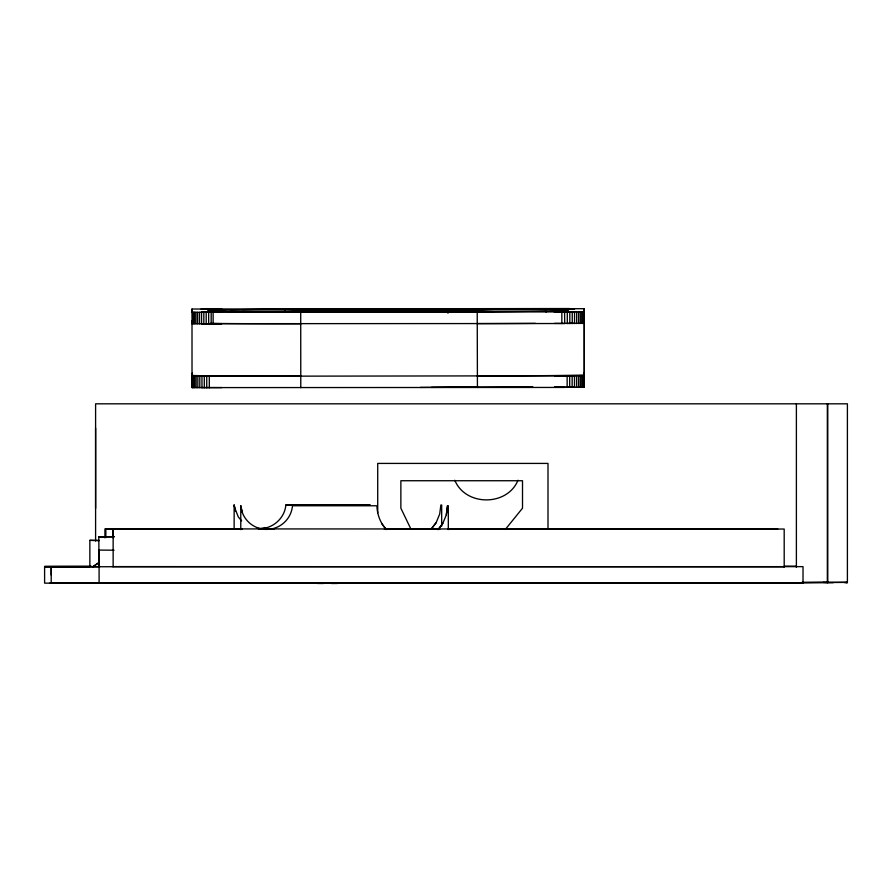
<?xml version="1.0" encoding="UTF-8"?>
<svg xmlns="http://www.w3.org/2000/svg" width="892" height="892" viewBox="0 0 892 892"><rect width="100%" height="100%" fill="white"/><g stroke="black" fill="none" stroke-linecap="round" stroke-linejoin="round"><path stroke-width="1.34" d="M796.389 582.576L796.433 583.323L44.611 583.145L44.6 566.487L45.905 566.465A394.721 0.613 0 0 1 91.107 566.23M99.012 540.34L89.858 540.34L89.858 566.598L44.6 566.487M95.6 508.351L95.6 428.071M114.053 550.197L99.101 550.085L99.09 583.19L51.212 583.223L51.212 566.844L54.334 566.866M105.836 537.564L105.836 529.224L241.91 529.235M240.773 529.614L240.773 505.697L242.111 511.986M448.308 529.592L448.308 505.753L447.516 505.786L446.312 514.929L442.778 523.448L438.083 529.592L442.778 523.448M784.202 566.966L784.191 529.045L113.15 528.889L113.139 566.598M833.206 582.621L827.341 582.621L827.341 403.82M847.4 582.409L801.797 582.621L847.4 582.253M569.531 308.632L574.704 308.71L553.988 308.732L584.204 308.699L584.171 311.865L197.589 312.323L192.126 312.222L191.992 309.033L569.364 308.543M99.09 583.19L803.023 583.056L51.212 583.323M803.012 583.457L803.023 566.643L51.212 566.743L51.212 575.084M240.873 528.845L234.139 528.845L234.139 504.95L234.808 508.094M446.312 514.929L447.516 505.786M448.163 529.246L767.298 529.29L767.276 528.688M567.234 387.351L574.905 387.251L554.188 387.273L584.238 387.273L584.316 322.558L583.68 323.383L554.49 323.383M285.853 504.995L370.247 504.995L285.853 504.983C284.782 518.832 271.246 530.238 257.442 528.332M436.143 522.634L431.449 528.778L436.143 522.667L439.678 514.115L440.882 505.006L441.674 504.983L441.674 526.135M517.996 480.253C507.303 506.433 465.512 506.433 454.82 480.253M505.285 529.491L522.511 508.195L522.511 480.732L400.865 480.732L400.865 508.195L411.112 529.491M99.157 562.395L92.5 566.922L99.168 562.584M98.845 536.828L114.287 536.75L98.811 536.872L99.012 566.855M192.003 320.54L192.025 387.607L564.558 387.44M266.34 527.852L259.996 528.633M240.773 505.775L242.122 512.008A25.957 25.957 0 0 0 266.63 529.413L272.963 528.621A25.957 25.957 0 0 0 292.498 505.764L376.892 505.775C377.193 514.561 380.36 523.102 386.325 529.592L381.62 523.437M266.619 529.402L269.495 529.056M574.849 323.339L567.178 323.439M201.525 387.574L221.896 387.585M336.953 582.922L326.951 583.045L470.151 583.089M495.305 583.245L497.669 583.1M671.832 582.922L565.483 583.011M300.771 376.19A121.925 1.082 -0.1 0 1 191.992 375.331L192.193 376.134L206.743 376.268L584.227 375.766M192.471 372.923L191.925 373.748M192.482 384.419L191.903 384.497M670.226 583.234L675.668 583.257M420.4 387.407L532.725 386.682M513.859 386.905L515.219 386.894M461.766 583.245L480.309 583.089M300.582 309.111L262.371 309.401A181.611 1.617 -0.1 0 0 228.943 311.375L257.007 311.687A181.611 1.617 -0.1 0 0 475.581 311.787L513.792 311.498A181.611 1.617 -0.1 0 0 547.231 309.524L519.155 309.212A181.611 1.617 -0.1 0 0 300.582 309.111L328.2 310.204A69.141 0.613 -0.1 0 1 370.169 309.87L534.007 309.379M567.167 311.944L574.838 311.843L554.122 311.865L564.491 311.944M477.287 387.184L431.483 387.384M363.869 582.922L352.117 583.022L376.212 583.134M384.374 582.922L373.313 583.022L462.959 583.089M588.285 583.034L598.911 582.955L594.117 582.922M612.704 583.045L625.47 582.944L622.828 582.922M631.302 583.056L646.667 582.944L644.559 582.922M230.091 311.386L353.533 311.018A69.141 0.613 -0.1 0 1 321.31 310.672L284.66 309.234L284.66 311.787M242.167 311.52L406.005 311.029A69.141 0.613 -0.1 0 0 447.974 310.706L477.276 311.776M436.277 582.933L426.521 583L443.112 582.922M562.506 583.022L572.263 582.967L564.491 582.922M574.281 583.034L585.431 582.967L579.744 582.922M211.46 312.088L201.113 312.189L221.829 312.178L214.147 312.088M191.936 322.926L192.137 323.729L213.132 323.852L213.121 312.356M211.527 376L201.168 376.101L221.885 376.078L214.203 376M413.096 582.922L399.872 583.011L415.917 583.078M428.115 582.922L413.353 583L425.25 583.067M382.724 583.201L450.282 583.078M535.836 583.078L550.922 583.056M543.061 583.089L609.704 583.112M827.341 582.621L823.216 582.409M594.384 583.089L674.753 583.223M686.071 583.257L690.821 583.234L685.156 583.223M241.855 528.856L104.933 528.9L104.944 537.809M447.795 528.789L777.568 528.677L777.59 529.29L767.298 529.29M258.635 529.235L273.967 529.235M384.352 529.268L439.801 529.246M99.023 540.708L89.858 540.34M99.793 566.755L44.611 566.665L68.093 566.71M112.425 566.598L784.179 566.799M77.403 566.71L87.494 566.721M801.797 582.409L827.776 582.42M328.033 582.978L433.3 582.944M844.668 582.621L847.4 582.621L847.4 403.82L95.6 403.82L95.6 541.043M846.107 582.621L847.4 582.621M542.013 583.067L634.435 583.123M214.158 323.584L221.84 323.673L201.113 323.685L564.736 323.528L564.569 312.033M784.291 566.119L796.389 566.164L796.433 566.911M525.455 583.078L561.938 583.223M90.995 566.387L89.847 566.242M511.807 583.089L528.989 583.234M493.744 311.654L454.864 310.226A69.141 0.613 -0.1 0 0 422.63 309.881L546.082 309.513L546.082 312.066M583.591 372.566L584.305 373.391L584.204 308.699M583.602 384.062L584.238 387.273M583.914 320.172L584.249 320.975M241.632 520.861L238.32 516.959L234.797 508.083M235.477 511.228L234.139 504.995M477.22 312.111L477.432 387.518M113.195 536.716L113.161 529.525L113.139 537.932M584.093 372.588L584.104 384.084M583.669 311.888L583.68 323.383M583.725 375.8L583.736 387.295M582.855 311.91L582.866 323.406M582.889 375.822L582.9 387.318M581.718 311.932L581.729 323.428M581.74 375.844L581.751 387.34M580.291 311.944L580.302 323.45M580.302 375.855L580.313 387.362M578.596 311.966L578.607 323.462M578.585 375.878L578.596 387.373M576.667 311.988L576.678 323.484M576.633 375.9L576.645 387.396M574.537 311.999L574.548 323.495M574.481 375.911L574.493 387.407M572.24 312.01L572.251 323.506M572.151 375.922L572.162 387.418M569.81 312.022L569.821 323.517M569.687 375.933L569.698 387.429M567.29 312.033L567.301 323.528M567.145 375.945L567.156 387.44M561.837 312.033L561.848 323.528M447.974 310.706L447.974 313.259M300.715 312.278L300.782 387.685M211.17 312.356L211.181 323.852M209.297 376.268L209.308 387.764M208.661 312.356L208.672 323.852M206.743 376.268L206.754 387.764M206.197 312.356L206.208 323.852M204.29 376.268L204.301 387.764M203.822 312.356L203.833 323.852M201.96 376.257L201.971 387.752M201.57 312.345L201.581 323.841M199.797 376.246L199.808 387.741M199.485 312.334L199.496 323.829M197.846 376.234L197.857 387.73M197.589 312.323L197.6 323.818M196.129 376.212L196.14 387.708M195.939 312.3L195.939 323.807M194.679 376.201L194.69 387.697M194.534 312.289L194.545 323.785M193.531 376.179L193.542 387.674M193.43 312.267L193.441 323.763M192.616 312.245L192.627 323.751M192.694 376.156L192.705 387.652M191.992 309.033L192.137 323.729M192.193 376.134L192.204 387.63M827.776 403.82L827.776 582.621M796.389 403.82L796.389 567.29M548 529.335L548 463.416L377.717 463.416L377.717 512.855M49.952 582.967A394.721 0.613 0 0 1 55.861 582.922M300.727 323.774A121.925 1.082 -0.1 0 1 210.244 323.361M584.371 374.975A121.825 1.082 -0.1 0 1 477.421 376.023M535.323 323.35A121.825 1.082 -0.1 0 1 477.376 323.606M201.324 309.033L221.695 309.033L201.324 309.033M554.534 375.755L574.905 375.755L554.534 375.755M317.987 583.39L317.296 583.39L323.54 583.413L317.987 583.39M337.655 583.401L331.4 583.413L337.655 583.39"/></g></svg>
